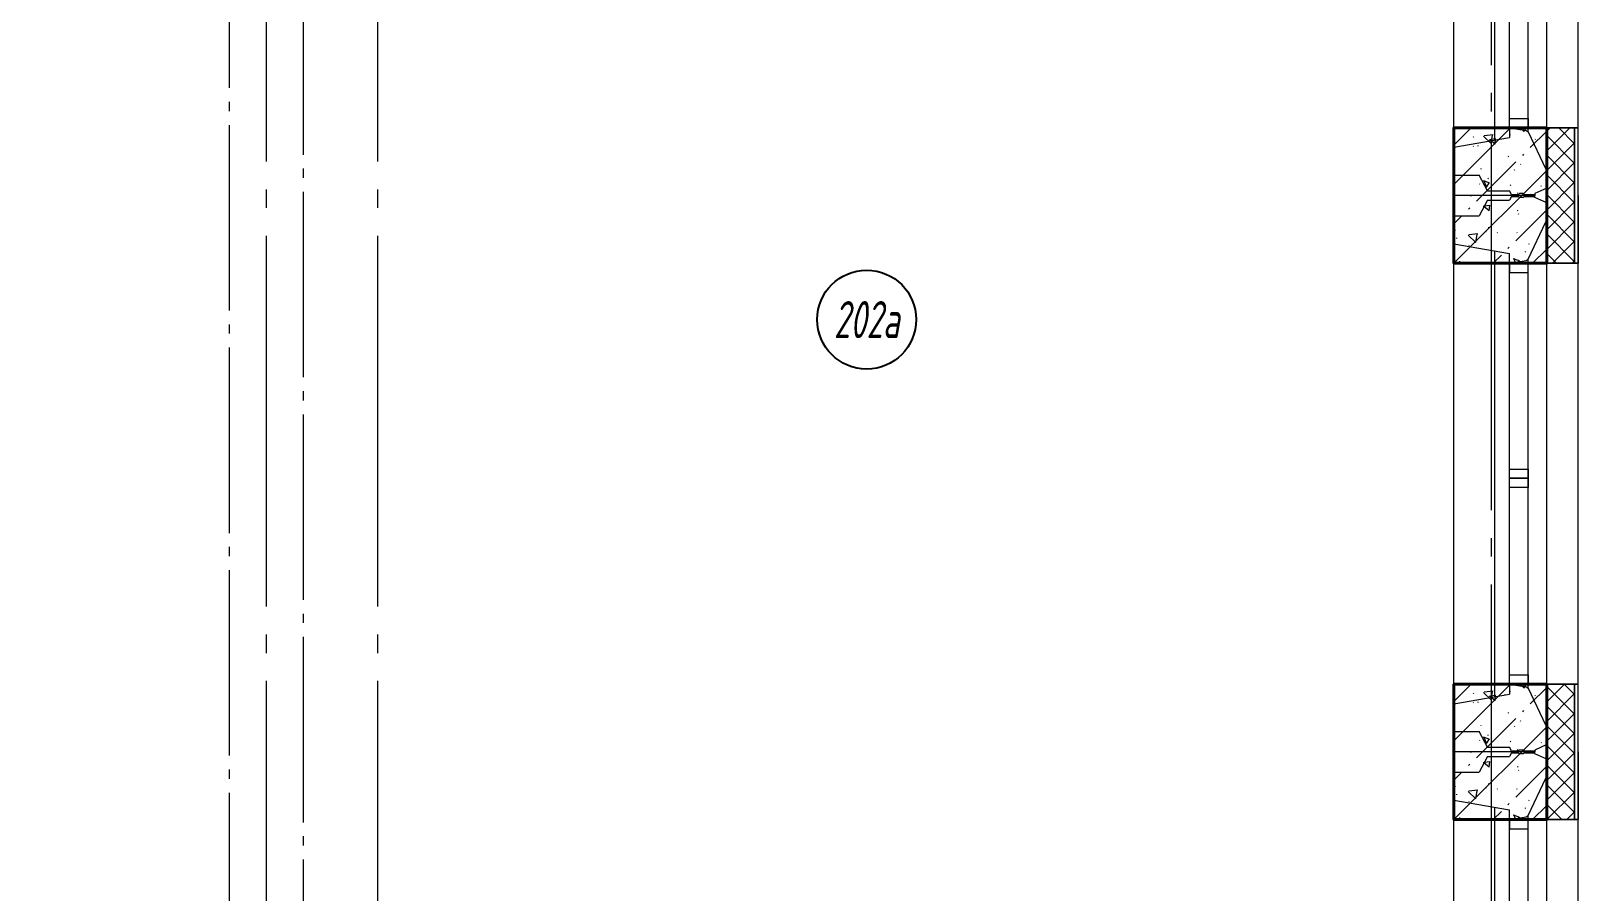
# Model space of a CAD drawing. Header units: millimetres. Extents: x -85420 to 1195317, y -69347 to 470418.
# Drawn here: x 440079 to 448457, y 32821 to 37463 of the extents above; entities that cross this region are included whole.
import ezdxf
from ezdxf import colors
from ezdxf.entities.mleader import LeaderData, LeaderLine
from ezdxf.enums import TextEntityAlignment as Align
from ezdxf.math import Vec2, Vec3

# ---------------------------------------------------------------- set-up
doc = ezdxf.new("R2010")
doc.units = ezdxf.units.MM
for name, pattern in [('GOST2.303 6', [12, 8, -1.5, 1, -1.5]), ('ГОСТ 2.303 5', [24, 20, -1.5, 1, -1.5]), ('ГОСТ 2.303 6', [12, 8, -1.5, 1, -1.5]), ('осевая', [50.800000000000004, 31.75, -6.35, 6.35, -6.35])]:
    doc.linetypes.add(name, pattern=pattern)
for name, color, linetype, lineweight in [('!ФС_Ригели_балки', 251, 'ГОСТ 2.303 6', 15), ('+АР_Осевые линии', 252, 'GOST2.303 6', 9), ('АР_Окна', 4, 'Continuous', 9), ('АР_Отметки', 7, 'Continuous', 5), ('АР_Сущ Несущая стена', 250, 'Continuous', 50), ('АР_штриховка несущих стен', 250, 'Continuous', 0), ('СПДС_+АР_Стены', 250, 'Continuous', 20), ('стены', 7, 'Continuous', 40), ('ТОНКАЯ', 253, 'Continuous', 0), ('ЭКСПЛИКАЦИЯ', 7, 'Continuous', 5)]:
    doc.layers.add(name, color=color, linetype=linetype, lineweight=lineweight)
doc.layers.add('ОСИ', color=7, linetype='осевая', lineweight=13, true_color=0x999999)
doc.styles.add('ISOCPEUR', font='', dxfattribs={"height": 250})
doc.styles.add('ГОСТ 2.304', font='CS_Gost2304.shx', dxfattribs={"oblique": 10})
doc.styles.get('ISOCPEUR').set_extended_font_data('ISOCPEUR', italic=True)
pattern_1 = [(45, (0, 0), (-53.03300858899107, 53.03300858899107), []), (135, (0, 0), (-53.03300858899107, -53.03300858899107), [])]

# ---------------------------------------------------------------- blocks, each defined once
blk = doc.blocks.new('НП 3033')
at = {"layer": 'АР_Окна', "ltscale": 100}
for p, q in [((365, 500), (2635, 500)), ((365, 400), (2635, 400)), ((365, 300), (2635, 300)), ((365, 220), (2635, 220)), ((365, 0), (2635, 0))]:
    blk.add_line(p, q, dxfattribs=at)
for points in [[(365, 300), (365, 500), (365, 670), (2635, 670), (2635, 300)], [(365, 300), (415, 300), (415, 400), (365, 400)], [(1450, 400), (1425, 400), (1425, 300), (1450, 300), (1475, 300), (1475, 400), (1437.5, 400)], [(1500, 400), (1475, 400), (1475, 300), (1500, 300), (1525, 300), (1525, 400), (1487.5, 400)], [(2635, 300), (2585, 300), (2585, 400), (2635, 400)]]:
    blk.add_lwpolyline(points, dxfattribs=at)
at = {"layer": 'СПДС_+АР_Стены', "ltscale": 100}
for points in [[(8.419446744138052e-15, 670), (8.419446744138052e-15, 670), (365, 670), (365, 670)], [(3000, 670), (3000, 670), (2635, 670), (2635, 670)]]:
    blk.add_lwpolyline(points, dxfattribs=at)
at = {"layer": 'стены', "ltscale": 100}
for p, q in [((2960, 500), (2860, 500)), ((0, 0), (0, 0))]:
    blk.add_line(p, q, dxfattribs=at)
at = {"layer": 'стены', "lineweight": 30, "ltscale": 100}
blk.add_lwpolyline([(0, 0), (365, 0), (365, 500), (0, 500)], dxfattribs=at)
at = {"layer": 'стены', "ltscale": 100}
blk.add_lwpolyline([(3000, 500), (2635, 500), (2635, 0), (3000, 0)], dxfattribs=at)
blk = doc.blocks.new('*U53')
at = {"linetype": 'ГОСТ 2.303 5', "ltscale": 50}
blk.add_lwpolyline([(8560, 400), (0, 400), (0, 0), (8560, 1.818989403545856e-12)], close=True, dxfattribs=at)
blk = doc.blocks.new('Из_буфера30619')
at = {"rotation": 270}
blk.add_blockref('*U53', (-1019.999999993481, -31219.99999999977), dxfattribs=at)
blk = doc.blocks.new('обследование 2 этаж 1245')
at = {"layer": 'ТОНКАЯ', "ltscale": 100}
for p, q in [((7060, -34820), (7060, -32100)), ((6560, -34700), (6560, -32220)), ((6780, -34661.8666666667), (6780, -32258.1333333333)), ((6860, -34595), (6860, -32325)), ((6960, -34617), (6960, -32303)), ((6860, -34595), (6950, -34610)), ((6860, -34595), (6860, -34648)), ((6560, -34700), (6860, -34648)), ((6950, -34610), (6960, -34617)), ((6960, -34617), (7055, -34818)), ((6560, -34700), (6560, -34850)), ((6560, -34850), (6695, -34850)), ((6560, -34960), (6560, -34850)), ((6740, -34935), (6695, -34850)), ((7055, -34818), (7060, -34820)), ((7060, -34920), (7060, -34820)), ((6740, -34935), (6860, -34935)), ((6870, -34955), (6860, -34935)), ((7060, -34920), (6995, -34950)), ((6995, -34960), (6560, -34960)), ((6995, -34960), (6560, -34960)), ((6560, -34960), (6560, -35070)), ((6740, -34985), (6695, -35070)), ((6740, -34985), (6860, -34985)), ((6870, -34965), (6860, -34985)), ((6870, -34955), (6908, -34955)), ((6870, -34965), (6908, -34965)), ((6913, -34950), (6908, -34955)), ((6913, -34970), (6908, -34965)), ((6933, -34950), (6913, -34950)), ((6933, -34970), (6913, -34970)), ((6938, -34955), (6933, -34950)), ((6938, -34965), (6933, -34970)), ((6938, -34955), (6995, -34955)), ((6938, -34960), (6995, -34960)), ((6938, -34960), (6995, -34960)), ((6938, -34965), (6995, -34965)), ((6995, -34950), (6995, -34955)), ((6995, -34955), (6995, -34960)), ((6995, -34965), (6995, -34960)), ((6995, -34970), (6995, -34965)), ((7060, -35000), (6995, -34970)), ((7060, -35000), (7060, -35100)), ((6560, -35220), (6560, -35070)), ((6560, -35070), (6695, -35070)), ((6960, -35303), (7055, -35102)), ((7055, -35102), (7060, -35100)), ((7060, -37820), (7060, -35100)), ((6560, -37700), (6560, -35220)), ((6560, -35220), (6860, -35272)), ((6780, -37661.8666666667), (6780, -35258.1333333333)), ((6860, -35325), (6860, -35272)), ((6860, -35325), (6950, -35310)), ((6860, -37595), (6860, -35325)), ((6950, -35310), (6960, -35303)), ((6960, -37617), (6960, -35303)), ((6860, -37595), (6950, -37610)), ((6860, -37595), (6860, -37648)), ((6950, -37610), (6960, -37617)), ((6960, -37617), (7055, -37818)), ((6560, -37700), (6860, -37648)), ((6560, -37700), (6560, -37850)), ((6560, -37850), (6695, -37850)), ((6560, -37960), (6560, -37850)), ((6740, -37935), (6695, -37850)), ((7055, -37818), (7060, -37820)), ((7060, -37920), (7060, -37820)), ((6740, -37935), (6860, -37935)), ((6870, -37955), (6860, -37935)), ((6913, -37950), (6908, -37955)), ((6933, -37950), (6913, -37950)), ((6938, -37955), (6933, -37950)), ((7060, -37920), (6995, -37950)), ((6995, -37950), (6995, -37955)), ((6995, -37960), (6560, -37960)), ((6995, -37960), (6560, -37960)), ((6560, -37960), (6560, -38070)), ((6740, -37985), (6695, -38070)), ((6740, -37985), (6860, -37985)), ((6870, -37965), (6860, -37985)), ((6870, -37955), (6908, -37955)), ((6870, -37965), (6908, -37965)), ((6913, -37970), (6908, -37965)), ((6933, -37970), (6913, -37970)), ((6938, -37965), (6933, -37970)), ((6938, -37955), (6995, -37955)), ((6938, -37960), (6995, -37960)), ((6938, -37960), (6995, -37960)), ((6938, -37965), (6995, -37965)), ((6995, -37955), (6995, -37960)), ((6995, -37965), (6995, -37960)), ((6995, -37970), (6995, -37965)), ((7060, -38000), (6995, -37970)), ((7060, -38000), (7060, -38100)), ((6560, -38220), (6560, -38070)), ((6560, -38070), (6695, -38070)), ((6960, -38303), (7055, -38102)), ((7055, -38102), (7060, -38100)), ((7060, -40820), (7060, -38100)), ((6560, -40700), (6560, -38220)), ((6560, -38220), (6860, -38272)), ((6780, -40661.8666666667), (6780, -38258.1333333333)), ((6860, -38325), (6860, -38272)), ((6860, -38325), (6950, -38310)), ((6860, -40595), (6860, -38325)), ((6950, -38310), (6960, -38303)), ((6960, -40617), (6960, -38303))]:
    blk.add_line(p, q, dxfattribs=at)
blk = doc.blocks.new('A$C314F1C93')
at = {"layer": '+АР_Осевые линии', "linetype": 'ГОСТ 2.303 5', "lineweight": 0, "ltscale": 100}
for p, q in [((17540.00000000047, 64752.65710872156), (17540.00000000047, -9752.23746942038)), ((10940.00000000047, 64233.04186645093), (10940.00000000047, -9232.622227149745)), ((11540.00000000047, 64233.04186645093), (11540.00000000047, -9232.622227149745))]:
    blk.add_line(p, q, dxfattribs=at)
blk = doc.blocks.new('_DotSmall')
at = {"color": 0, "linetype": 'ByBlock', "const_width": 0.5}
blk.add_lwpolyline([(-0.0625, 0, 1), (0.0625, 0, 1)], format="xyb", close=True, dxfattribs=at)
blk = doc.blocks.new('АР план')
at = {"layer": 'АР_Отметки', "lineweight": 9}
ml = blk.add_multileader_mtext('Standard', dxfattribs=at)
ml.set_content('+3,950', color=256, style='ISOCPEUR')
ml.set_leader_properties(color=256, linetype='Continuous', lineweight=-1)
ml.set_arrow_properties(name='DOTSMALL')
ml.build(insert=Vec2(0, 0))
ml.multileader.update_dxf_attribs({"has_text_frame": 1, "text_left_attachment_type": 4, "text_right_attachment_type": 4, "dogleg_length": 100, "arrow_head_size": 180})
ctx = ml.context
ctx.base_point, ctx.char_height, ctx.arrow_head_size, ctx.landing_gap_size, ctx.plane_origin = Vec3(653061.3110686555, 32239.71936149879), 250, 180, 50, Vec3(652979.9176188062, 30972.1551693685)
ctx.left_attachment, ctx.right_attachment = 4, 4
notes = []
notes.append((ctx, [(0, (0, 0, 0), (0, 0), (1, 0), 1, [])]))
ctx.mtext.insert, ctx.mtext.width, ctx.mtext.line_spacing_style, ctx.mtext.flow_direction = Vec3(653111.3110686555, 32573.05269483211), 852.6970314602484, 2, 5
ml = blk.add_multileader_mtext('Standard', dxfattribs=at)
ml.set_content('+1,975', color=256, style='ISOCPEUR')
ml.set_leader_properties(color=256, linetype='Continuous', lineweight=-1)
ml.set_arrow_properties(name='DOTSMALL')
ml.build(insert=Vec2(0, 0))
ml.multileader.update_dxf_attribs({"has_text_frame": 1, "text_left_attachment_type": 4, "text_right_attachment_type": 4, "dogleg_length": 100, "arrow_head_size": 180})
ctx = ml.context
ctx.base_point, ctx.char_height, ctx.arrow_head_size, ctx.landing_gap_size, ctx.plane_origin = Vec3(652749.2966237958, 27128.71309628351), 250, 180, 50, Vec3(655881.3550783198, 25957.03355335795)
ctx.left_attachment, ctx.right_attachment = 4, 4
notes.append((ctx, [(0, (0, 0, 0), (0, 0), (1, 0), 1, [])]))
ctx.mtext.insert, ctx.mtext.width, ctx.mtext.line_spacing_style, ctx.mtext.flow_direction = Vec3(652799.2966237958, 27528.71309628351), 852.6970314602484, 2, 5
for ctx, leaders in notes:
    for number, flags, end, landing, length, lines in leaders:
        leader = LeaderData()
        leader.index, (leader.has_last_leader_line, leader.has_dogleg_vector, leader.attachment_direction) = number, flags
        leader.last_leader_point, leader.dogleg_vector, leader.dogleg_length = Vec3(end), Vec3(landing), length
        for number, points, colour, breaks in lines:
            line = LeaderLine()
            line.index, line.vertices, line.color, line.breaks = number, Vec3.list(points), colors.encode_raw_color(colour), breaks
            leader.lines.append(line)
        ctx.leaders.append(leader)

msp = doc.modelspace()

# ---------------------------------------------------------------- block references
at = {"layer": 'ОСИ', "ltscale": 40}
msp.add_blockref('A$C314F1C93', (430406.3725916118, 15326.41521031433, 4.999999999999952e-09), dxfattribs=at)

# ---------------------------------------------------------------- next in the draw order: hatches: boundary and pattern name
at = {"layer": 'АР_штриховка несущих стен', "lineweight": 0}
h = msp.add_hatch(dxfattribs=at)
h.set_pattern_fill('FP_1', color=256, angle=90, style=0, pattern_type=2)
h.set_pattern_definition([(225, (226238.7395056369, 425007.9367795632), (212.1320343559643, -212.1320343559643), [300.0000000000001, -50.00000000000001, 10, -50.00000000000001]), (225, (226026.7395056369, 425007.9367795632), (212.1320343559643, -212.1320343559643), []), (140, (226238.7395056369, 425007.9367795632), (31.37586718776049, 358.6306040025252), [37.5, -412.5]), (85, (226238.7395056369, 425007.9367795632), (-376.0956830054848, -69.37609840310988), [30, -330]), (190.4509999999993, (226241.3545056368, 425037.8227795631), (-344.7173363236747, 289.2568028982387), [31.87000000000002, -350.571]), (136.184, (226138.7395056369, 425007.9367795632), (82.7614966388627, 533.6199696404694), [56.25, -618.75]), (186.6359999999993, (226145.6365056369, 425052.4047795633), (-487.0622145359653, 467.3284015511165), [47.80499999999994, -525.8559999999991]), (81.18399999999997, (226138.7395056369, 425007.9367795632), (-487.0580492787813, 467.332636044979), [45, -495]), (111, (226163.7395056367, 425057.9367795632), (201.3095187061823, 298.4540715877155), [37.5, -412.5]), (55.99999999999996, (226163.7395056367, 425057.9367795632), (-362.5748960476323, 121.6571023863739), [29.99999999999998, -329.9999999999997]), (161.451, (226180.5155056368, 425082.8077795632), (-161.2620949745204, 420.1119811543452), [31.87, -350.571]), (127.5, (226238.7395056369, 425007.9367795632), (-166.4469269156558, 6.079927658645317), [3.353, -322.647, 3.353, -331.647, -331.25]), (127.5, (226238.7395056369, 425007.9367795632), (-166.4469269156558, 6.079927658645317), [-661, 3.353, -327.897]), (97.5, (226238.7395056369, 425007.9367795632), (-197.2058559411801, 131.5347687210744), [3.352999999999998, -187.6469999999999, 3.352999999999998, -315.1469999999997, -126.2499999999999]), (97.5, (226238.7395056369, 425007.9367795632), (-197.2058559411801, 131.5347687210744), [-509.4999999999997, 3.352999999999998, -122.8969999999999]), (57.49999999999998, (226238.7395056369, 424896.4367795632), (11.27743586718989, 266.9112180862045), [3.352999999999988, -121.6469999999996, 3.352999999999988, -386.6469999999985, -517.4999999999969]), (57.49999999999998, (226238.7395056369, 424896.4367795632), (11.27743586718989, 266.9112180862045), [-514.9999999999969, 3.352999999999988, -514.1469999999969]), (47.49999999999999, (226238.7395056369, 424846.4367795632), (-50.05249116615892, 291.5930846711931), [3.353, -159.147, 3.353, -255.647, -367.5]), (47.49999999999999, (226238.7395056369, 424846.4367795632), (-50.05249116615892, 291.5930846711931), [-421.5, 3.353, -364.147])])
h.paths.add_polyline_path([(447746.372591679, 36211.4152099858), (448246.372591679, 36211.4152099858), (448246.372591679, 36941.4152099858), (447746.372591679, 36941.4152099858)])
h = msp.add_hatch(dxfattribs=at)
h.set_pattern_fill('FP_1', color=256, angle=90, style=0, pattern_type=2)
h.set_pattern_definition([(225, (226238.7395056369, 422007.9367795632), (212.1320343559643, -212.1320343559643), [300.0000000000001, -50.00000000000001, 10, -50.00000000000001]), (225, (226026.7395056369, 422007.9367795632), (212.1320343559643, -212.1320343559643), []), (140, (226238.7395056369, 422007.9367795632), (31.37586718776049, 358.6306040025252), [37.5, -412.5]), (85, (226238.7395056369, 422007.9367795632), (-376.0956830054848, -69.37609840310988), [30, -330]), (190.4509999999993, (226241.3545056368, 422037.8227795633), (-344.7173363236747, 289.2568028982387), [31.87000000000002, -350.571]), (136.184, (226138.7395056369, 422007.9367795632), (82.7614966388627, 533.6199696404694), [56.25, -618.75]), (186.6359999999993, (226145.6365056369, 422052.4047795633), (-487.0622145359653, 467.3284015511165), [47.80499999999994, -525.8559999999991]), (81.18399999999997, (226138.7395056369, 422007.9367795632), (-487.0580492787813, 467.332636044979), [45, -495]), (111, (226163.7395056367, 422057.9367795632), (201.3095187061823, 298.4540715877155), [37.5, -412.5]), (55.99999999999996, (226163.7395056367, 422057.9367795632), (-362.5748960476323, 121.6571023863739), [29.99999999999998, -329.9999999999997]), (161.451, (226180.5155056368, 422082.8077795632), (-161.2620949745204, 420.1119811543452), [31.87, -350.571]), (127.5, (226238.7395056369, 422007.9367795632), (-166.4469269156558, 6.079927658645317), [3.353, -322.647, 3.353, -331.647, -331.25]), (127.5, (226238.7395056369, 422007.9367795632), (-166.4469269156558, 6.079927658645317), [-661, 3.353, -327.897]), (97.5, (226238.7395056369, 422007.9367795632), (-197.2058559411801, 131.5347687210744), [3.352999999999998, -187.6469999999999, 3.352999999999998, -315.1469999999997, -126.2499999999999]), (97.5, (226238.7395056369, 422007.9367795632), (-197.2058559411801, 131.5347687210744), [-509.4999999999997, 3.352999999999998, -122.8969999999999]), (57.49999999999998, (226238.7395056369, 421896.4367795632), (11.27743586718989, 266.9112180862045), [3.352999999999988, -121.6469999999996, 3.352999999999988, -386.6469999999985, -517.4999999999969]), (57.49999999999998, (226238.7395056369, 421896.4367795632), (11.27743586718989, 266.9112180862045), [-514.9999999999969, 3.352999999999988, -514.1469999999969]), (47.49999999999999, (226238.7395056369, 421846.4367795632), (-50.05249116615892, 291.5930846711931), [3.353, -159.147, 3.353, -255.647, -367.5]), (47.49999999999999, (226238.7395056369, 421846.4367795632), (-50.05249116615892, 291.5930846711931), [-421.5, 3.353, -364.147])])
h.paths.add_polyline_path([(447746.372591679, 33211.4152099858), (448246.372591679, 33211.4152099858), (448246.372591679, 33941.4152099858), (447746.372591679, 33941.4152099858)])
at = {"layer": 'СПДС_+АР_Стены', "lineweight": 9, "ltscale": 100}
h = msp.add_hatch(dxfattribs=at)
h.set_pattern_fill('НЕМЕТАЛЛИЧЕСКИЕ МАТЕРИАЛЫ', color=256, scale=30, style=0, pattern_type=2)
h.set_pattern_definition(pattern_1)
h.paths.add_polyline_path([(448396.372591679, 36211.4152099858), (448396.372591679, 36941.4152099858), (448246.372591679, 36941.4152099858), (448246.372591679, 36211.4152099858)], flags=0)
h = msp.add_hatch(dxfattribs=at)
h.set_pattern_fill('НЕМЕТАЛЛИЧЕСКИЕ МАТЕРИАЛЫ', color=256, scale=30, style=0, pattern_type=2)
h.set_pattern_definition(pattern_1)
h.paths.add_polyline_path([(448396.372591679, 33211.4152099858), (448396.372591679, 33941.4152099858), (448246.372591679, 33941.4152099858), (448246.372591679, 33211.4152099858)], flags=0)

# ---------------------------------------------------------------- next in the draw order: linework, layer by layer
at = {"layer": 'СПДС_+АР_Стены', "ltscale": 100}
for points in [[(448396.372591679, 36211.4152099858), (448396.372591679, 36941.4152099858), (448246.372591679, 36941.4152099858), (448246.372591679, 36211.4152099858), (448396.372591679, 36211.4152099858)], [(448396.372591679, 36941.4152099858), (448396.372591679, 36211.4152099858), (448416.372591679, 36211.4152099858), (448416.372591679, 36941.4152099858), (448396.372591679, 36941.4152099858)], [(448396.372591679, 33211.4152099858), (448396.372591679, 33941.4152099858), (448246.372591679, 33941.4152099858), (448246.372591679, 33211.4152099858), (448396.372591679, 33211.4152099858)], [(448396.372591679, 33941.4152099858), (448396.372591679, 33211.4152099858), (448416.372591679, 33211.4152099858), (448416.372591679, 33941.4152099858), (448396.372591679, 33941.4152099858)]]:
    msp.add_lwpolyline(points, close=True, dxfattribs=at)
at = {"layer": 'стены', "ltscale": 100, "elevation": 4.999999999999952e-09}
for points in [[(448246.372591679, 36941.4152099858), (447746.372591679, 36941.4152099858), (447746.372591679, 36211.4152099858), (448246.372591679, 36211.4152099858)], [(448246.372591679, 33941.4152099858), (447746.372591679, 33941.4152099858), (447746.372591679, 33211.4152099858), (448246.372591679, 33211.4152099858)]]:
    msp.add_lwpolyline(points, close=True, dxfattribs=at)
at = {"layer": 'ЭКСПЛИКАЦИЯ', "linetype": 'Continuous', "lineweight": 25, "ltscale": 100}
msp.add_circle((444581.7856671365, 35907.20341674122), 266.6666666666667, dxfattribs=at)

# ---------------------------------------------------------------- next in the draw order: block references
at = {"layer": '!ФС_Ригели_балки'}
msp.add_blockref('Из_буфера30619', (442166.3723536048, 70576.41524488508, 4.999999999999952e-09), dxfattribs=at)
at = {"layer": 'АР_Сущ Несущая стена', "xscale": -1, "rotation": 270}
for p in [(447746.372591679, 36576.4152099858, 4.999999999999952e-09), (447746.372591679, 33576.4152099858, 4.999999999999952e-09), (447746.372591679, 30576.4152099858, 4.999999999999952e-09)]:
    msp.add_blockref('НП 3033', p, dxfattribs=at)
at = {"layer": 'ТОНКАЯ', "ltscale": 200}
msp.add_blockref('обследование 2 этаж 1245', (441186.372591679, 71536.4152099858, 4.999999999999952e-09), dxfattribs=at)

# ---------------------------------------------------------------- next in the draw order: texts
at = {"layer": 'ЭКСПЛИКАЦИЯ', "linetype": 'Continuous', "lineweight": 25, "ltscale": 100, "style": 'ГОСТ 2.304', "oblique": 9.999999999999998, "width": 0.7974423286641994}
msp.add_text('202а', height=200, dxfattribs=at).set_placement((444581.7856671365, 35907.20341674122), align=Align.MIDDLE_CENTER)

# ---------------------------------------------------------------- next in the draw order: block references
at = {"color": 12, "true_color": 0xe00000}
msp.add_blockref('АР план', (-85419.90290359053, 14341.5887358326), dxfattribs=at)

doc.saveas('drawing.dxf')
